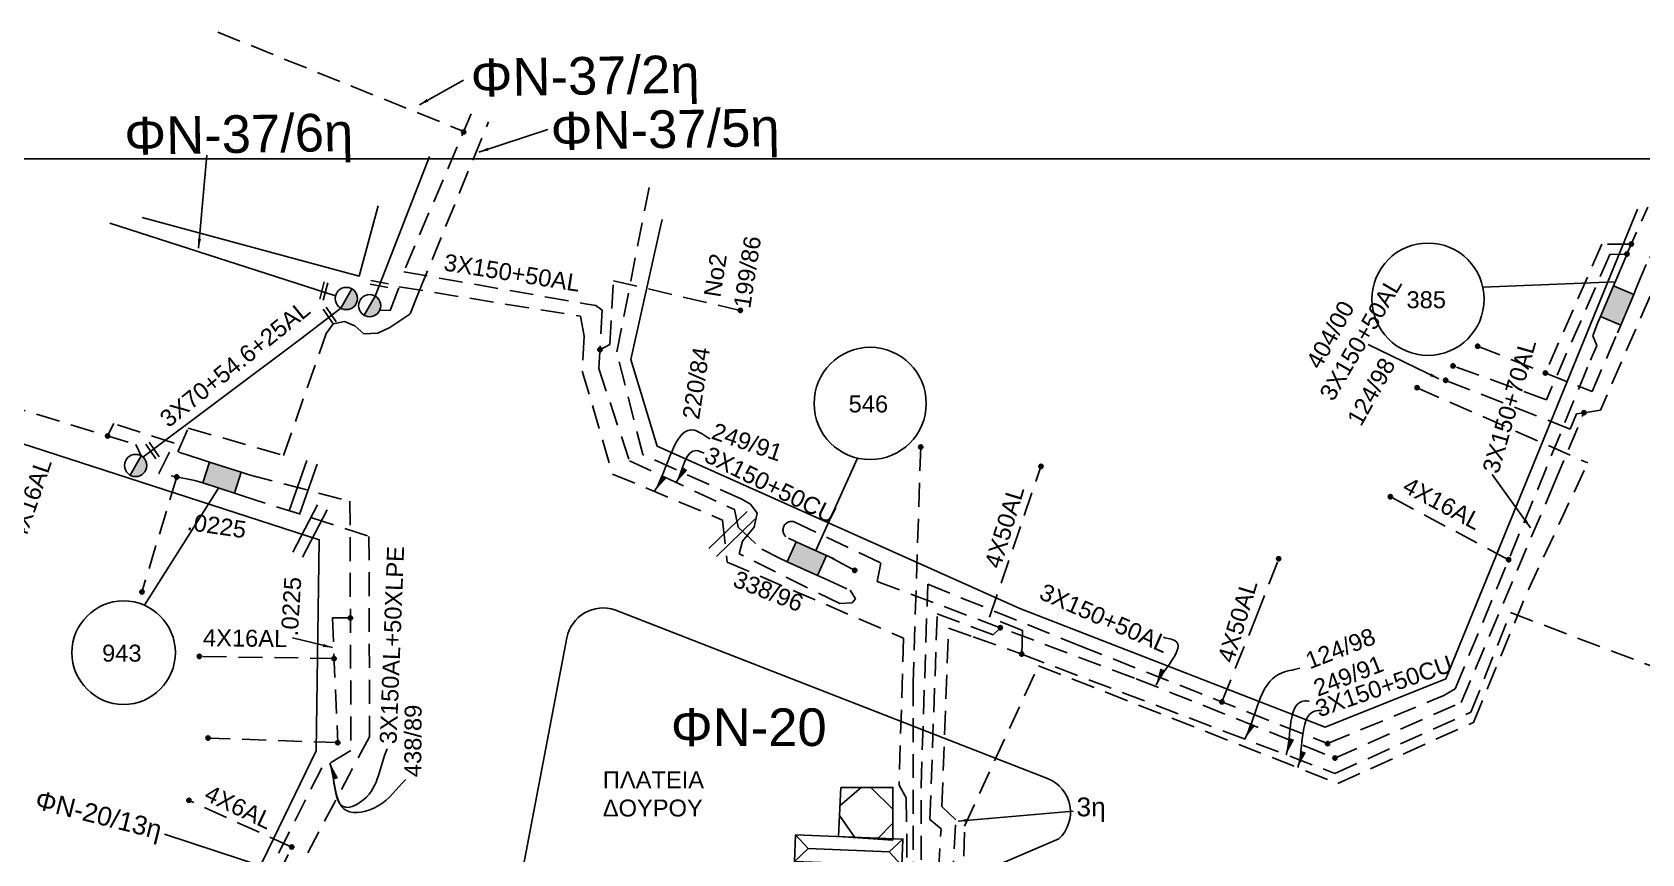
# Model space of a CAD drawing. Header units: millimetres. Extents: x 924 to 3152, y 704 to 1760.
# Drawn here: x 2549.9 to 2721, y 1651 to 1738.3 of the extents above; entities that cross this region are included whole.
import ezdxf

# ---------------------------------------------------------------- set-up
doc = ezdxf.new("R2010")
doc.units = ezdxf.units.MM
doc.linetypes.add('DASHED', pattern=[19.05, 12.7, -6.35])
for name, color, linetype in [('Link Box 4 Διευθύνσεων', 7, 'Continuous'), ('Άγνωστα', 7, 'Continuous'), ('Επιγραφές - Σχήματα', 7, 'Continuous'), ('Καλώδια ΧΤ   3x150+50AL', 7, 'DASHED'), ('Καλώδια ΧΤ   3x150+50CU', 7, 'DASHED'), ('Καλώδια ΧΤ   3x150AL+50XLPE', 7, 'DASHED'), ('Μηχανική τομή', 7, 'Continuous'), ('Στύλος ΦΜ', 7, 'Continuous'), ('Στύλος ΦΜ @ 1', 7, 'Continuous'), ('Συνδέσεις', 7, 'Continuous'), ('Συνεστραμμένα ΧΤ   3x70+54.6+25 AL', 7, 'SYN_LINE'), ('Τομή', 7, 'Continuous'), ('Υποσταθμός πόλεως', 7, 'Continuous'), ('Υπόβαθρο ΔΕΗ', 7, 'Continuous'), ('Υπόγεια καλώδια Δικτύου ΧΤ και Παρ. ΧΤ - 3X150+70 AL', 7, 'DASHED'), ('Υπόγεια καλώδια Παροχών ΧΤ   .0225', 7, 'DASHED'), ('Υπόγεια καλώδια Παροχών ΧΤ   4x16AL', 7, 'DASHED'), ('Υπόγεια καλώδια Παροχών ΧΤ   4x50AL', 7, 'DASHED'), ('Υπόγεια καλώδια Παροχών ΧΤ   4x6', 7, 'DASHED')]:
    doc.layers.add(name, color=color, linetype=linetype)
doc.styles.get("Standard").update_dxf_attribs({"font": 'ARIAL.TTF'})
doc.linetypes.add('SYN_LINE', pattern='A,0.5,-0.0001,["/\\/\\/\\/",Standard,S=0.1,R=0,X=0,Y=-0.05],-0.25', length=0.7501)
doc.dimstyles.new('ISO-25', dxfattribs={"dimtxt": 2.5, "dimasz": 2.5, "dimexe": 1.25, "dimexo": 0.625, "dimtad": 1, "dimtxsty": 'Standard', "dimcen": 2.5, "dimadec": 0, "dimazin": 0, "dimtfac": 1, "dimtmove": 0, "dimatfit": 3, "dimfxl": 1, "dimarcsym": 0})

# ---------------------------------------------------------------- blocks, each defined once
blk = doc.blocks.new('ΥΠΑΡΧΩΝ ΤΣΙΜΕΝΤΕΝΙΟΣ ΣΤΥΛΟΣ')
at = {"layer": 'Στύλος ΦΜ'}
blk.add_hatch(color=256, dxfattribs=at).paths.add_polyline_path([(-1.29, -2.28, 0.574793), (2.62, 0, 0.268822), (1.3, 2.27)])
blk.add_line((-1.29, -2.28), (1.3, 2.27), dxfattribs=at)
blk.add_circle((0, 0), 2.62, dxfattribs=at)
at = {"layer": 'Στύλος ΦΜ', "flags": 4}
for tag, p in [('ΑΡΙΘΜΟΣ', (-4.68, 8.05)), ('ΤΥΠΟΣ', (-4.91, 3.03))]:
    blk.add_attdef(tag, p, '', height=4, dxfattribs=at)
blk = doc.blocks.new('ΤΟΜΗ')
at = {"layer": 'Τομή', "ltscale": 40}
for p, q in [((-5.68, 0), (5.68, 0)), ((5.68, -2.33), (-5.68, -2.33))]:
    blk.add_line(p, q, dxfattribs=at)
blk = doc.blocks.new('ΜΗΧΑΝΙΚΗ ΤΟΜΗ')
at = {"layer": 'Μηχανική τομή', "ltscale": 40}
for p, q in [((-1.89, 0.78), (1.89, 0.78)), ((1.89, 0), (-1.89, 0))]:
    blk.add_line(p, q, dxfattribs=at)
blk = doc.blocks.new('LINK BOX 4 ΑΝΑΧΩΡΗΣΕΩΝ')
at = {"layer": 'Link Box 4 Διευθύνσεων', "ltscale": 40}
blk.add_hatch(color=256, dxfattribs=at).paths.add_polyline_path([(-3.54, 0), (-3.54, -4.67), (3.54, -4.67), (3.54, 0)])
for p, q in [((-3.54, 0), (-5.33, 0)), ((5.33, 0), (3.54, 0)), ((-3.54, -4.67), (-5.33, -4.67)), ((5.33, -4.67), (3.54, -4.67))]:
    blk.add_line(p, q, dxfattribs=at)
blk.add_lwpolyline([(-3.54, -4.67), (-3.54, 0), (3.54, 0), (3.54, -4.67)], close=True, dxfattribs=at)
blk = doc.blocks.new('ΥΠΟΣΤΑΘΜΟΣ ΠΟΛΕΩΣ 13 ΑΝΑΧΩΡΗΣΕΩΝ')
at = {"layer": 'Υποσταθμός πόλεως', "ltscale": 40}
for p, q in [((-11.12, -2.82), (-11.12, -4)), ((-9.53, -2.82), (-9.53, -4)), ((-7.77, -2.82), (-7.77, -4)), ((-5.99, -2.82), (-5.99, -4)), ((-4.14, -2.82), (-4.14, -4)), ((-2.3, -2.82), (-2.3, -4)), ((-0.43, -2.82), (-0.43, -4)), ((1.54, -2.82), (1.54, -4)), ((3.43, -2.82), (3.43, -4)), ((5.39, -2.82), (5.39, -4)), ((7.32, -2.82), (7.32, -4)), ((9.32, -2.82), (9.32, -4)), ((11.11, -2.82), (11.11, -4))]:
    blk.add_line(p, q, dxfattribs=at)
blk.add_lwpolyline([(-11.43, 2.82), (11.43, 2.82), (11.43, -2.82), (-11.43, -2.82)], close=True, dxfattribs=at)
for points in [[(-8.62, 0), (-11.43, 2.82)], [(-11.43, -2.82), (-8.62, 0)], [(-8.62, 0), (8.62, 0)], [(8.62, 0), (11.43, 2.82)], [(11.43, -2.82), (8.62, 0)]]:
    blk.add_lwpolyline(points, dxfattribs=at)
at = {"layer": 'Υποσταθμός πόλεως', "linetype": 'SYN_LINE', "ltscale": 40, "flags": 1}
for tag, p in [('ΜΕΤΑΣΧΗΜΑΤΙΣΜΟΣ', (12.22, 1.68)), ('ΙΣΧΥΣ', (12.2, -1.11)), ('ΑΡΙΘΜΟΣ', (12.32, -3.83))]:
    blk.add_attdef(tag, p, '', height=1.8, dxfattribs=at)
blk = doc.blocks.new('_ΣΥΝΔΕΣΗ')
at = {"layer": 'Συνδέσεις', "linetype": 'SYN_LINE', "ltscale": 40}
blk.add_hatch(color=256, dxfattribs=at).paths.add_polyline_path([(0.5, -0.01, 1), (-0.5, -0.01, 1)])
at = {"layer": 'Συνδέσεις'}
blk.add_circle((0, -0.01), 0.5, dxfattribs=at)

msp = doc.modelspace()

# ---------------------------------------------------------------- linework, layer by layer
at = {"layer": 'Άγνωστα', "color": 2, "linetype": 'DASHED', "ltscale": 0.2}
for points in [[(2567.9, 1692.904), (2565.386, 1693.711), (2566.496, 1696.236), (2576.634, 1693.336), (2581.16, 1706.276), (2581.902, 1707.295), (2583.103, 1707.547), (2584.204, 1707.111), (2585.16, 1706.259), (2586.656, 1706.322), (2587.923, 1706.924), (2590.096, 1708.371), (2590.961, 1710.597), (2598.415, 1728.757)], [(2538.908, 1699.217), (2539.459, 1701.064), (2560.919, 1694.486), (2561.487, 1693.287)], [(2567.187, 1690.682), (2563.368, 1691.415), (2565.011, 1694.647), (2558.596, 1696.713), (2557.933, 1695.401)], [(2639.304, 1649.293), (2639.463, 1645.406), (2646.017, 1645.246), (2646.51, 1653.681), (2645.32, 1654.658), (2646.109, 1676.511), (2652.065, 1674.279)], [(2652.065, 1674.279), (2652.813, 1675.034)]]:
    msp.add_lwpolyline(points, dxfattribs=at)
at = {"layer": 'Άγνωστα', "color": 173, "ltscale": 0.2}
for points in [[(2586.362, 1710.263), (2592.126, 1725.071)], [(2582.153, 1710.278), (2558.157, 1718.008)]]:
    msp.add_lwpolyline(points, dxfattribs=at)
at = {"layer": 'Άγνωστα', "color": 5, "linetype": 'DASHED', "ltscale": 0.2}
msp.add_lwpolyline([(2634.186, 1680.221), (2636.858, 1679.014), (2637.422, 1678.094), (2637.06, 1677.68), (2635.748, 1677.594), (2625.071, 1682.864), (2625.419, 1684.234), (2626.638, 1685.714), (2626.965, 1687.193), (2626.268, 1688.15), (2625.332, 1688.672), (2614.811, 1693.419), (2612.039, 1704.354), (2615.555, 1722.067)], dxfattribs=at)
at = {"layer": 'Άγνωστα', "color": 85, "linetype": 'DASHED', "ltscale": 0.2}
for points in [[(2719.407, 1714.723), (2721.63, 1719.69)], [(2718.329, 1712.172), (2719.407, 1714.723), (2717.589, 1714.659), (2710.844, 1699.255), (2700.936, 1702.847)], [(2719.882, 1715.783), (2716.735, 1715.776), (2710.744, 1702.091)], [(2703.541, 1704.937), (2715.709, 1700.13), (2718.403, 1706.356)]]:
    msp.add_lwpolyline(points, dxfattribs=at)
at = {"layer": 'Άγνωστα', "color": 27, "linetype": 'DASHED', "ltscale": 0.2}
msp.add_lwpolyline([(2610.255, 1704.562), (2611.312, 1705.13), (2611.699, 1711.882), (2625.172, 1708.732)], dxfattribs=at)
at = {"layer": 'Άγνωστα', "color": 156, "linetype": 'DASHED', "ltscale": 0.2}
msp.add_lwpolyline([(2644.35, 1694.219), (2643.537, 1669.231), (2643.559, 1647.217)], dxfattribs=at)
at = {"layer": 'Άγνωστα', "color": 62, "linetype": 'DASHED', "ltscale": 0.2}
for points in [[(2572.26, 1689.054), (2585.71, 1684.739), (2585.765, 1663.444), (2573.32, 1640.089), (2574.882, 1639.256), (2571.162, 1631.557), (2569.402, 1632.407), (2565.858, 1625.566), (2564.647, 1626.193)], [(2551.601, 1605.812), (2557.09, 1610.924), (2558.338, 1614.333), (2566.059, 1628.994), (2572.687, 1641.813), (2577.496, 1651.736)]]:
    msp.add_lwpolyline(points, dxfattribs=at)
at = {"layer": 'Άγνωστα', "color": 2, "ltscale": 0.2}
msp.add_lwpolyline([(2634.737, 1682.532), (2637.343, 1681.122)], dxfattribs=at)
at = {"layer": 'Επιγραφές - Σχήματα'}
msp.add_lwpolyline([(945.928, 1724.828), (2912.268, 1724.828), (2912.268, 721.757), (945.928, 721.757)], close=True, dxfattribs=at)
at = {"layer": 'Επιγραφές - Σχήματα', "ltscale": 0.2}
for points in [[(2704.096, 1711.197), (2718.154, 1711.76)], [(2561.843, 1677.422), (2569.724, 1689.868)], [(2638.027, 1658.075), (2638.027, 1658.075), (2635.773, 1656.156)], [(2639.039, 1658.075), (2641.391, 1655.758)], [(2635.72, 1655.104), (2637.332, 1652.752)], [(2639.709, 1652.586), (2641.389, 1654.288)]]:
    msp.add_lwpolyline(points, dxfattribs=at)
at = {"layer": 'Επιγραφές - Σχήματα'}
msp.add_lwpolyline([(2637.646, 1693.043), (2633.213, 1683.22)], dxfattribs=at)
at = {"layer": 'Επιγραφές - Σχήματα', "ltscale": 0.2}
msp.add_lwpolyline([(2635.87, 1658.075), (2641.395, 1658.075), (2641.386, 1652.468), (2635.607, 1652.873)], close=True, dxfattribs=at)
at = {"layer": 'Επιγραφές - Σχήματα'}
for centre, radius in [((2698.269, 1709.927), 5.964), ((2638.976, 1698.857), 5.964), ((2559.63, 1672.387), 5.5)]:
    msp.add_circle(centre, radius, dxfattribs=at)
at = {"layer": 'Καλώδια ΧΤ   3x150+50AL', "color": 2, "ltscale": 0.2}
for points in [[(2720.478, 1711.263), (2721.812, 1714.417), (2723.398, 1713.746), (2716.592, 1698.125), (2714.84, 1697.874)], [(2714.84, 1697.874), (2714.037, 1697.759), (2713.363, 1696.135), (2700.138, 1701.319)], [(2630.909, 1686.287), (2640.104, 1681.902), (2639.719, 1679.948), (2667.253, 1669.613), (2688.376, 1661.189)]]:
    msp.add_lwpolyline(points, dxfattribs=at)
at = {"layer": 'Καλώδια ΧΤ   3x150+50AL', "color": 173, "ltscale": 0.2}
msp.add_lwpolyline([(2586.856, 1708.769), (2587.974, 1708.742), (2588.915, 1711.249), (2608.176, 1708.123), (2608.579, 1705.996), (2608.377, 1702.289), (2611.604, 1691.359), (2623.289, 1686.469), (2623.792, 1682.01), (2642.519, 1673.938), (2642.054, 1658.322), (2642.807, 1656.96), (2642.931, 1647.587), (2642.134, 1647.58), (2642.165, 1649.181)], dxfattribs=at)
at = {"layer": 'Καλώδια ΧΤ   3x150+50AL', "color": 85, "ltscale": 0.2}
msp.add_lwpolyline([(2640.27, 1649.256), (2640.403, 1646.556), (2644.414, 1646.568), (2644.393, 1658.238), (2645.099, 1679.652), (2661.252, 1673.116), (2687.584, 1662.725)], dxfattribs=at)
at = {"layer": 'Καλώδια ΧΤ   3x150+50AL', "color": 2, "ltscale": 0.2}
msp.add_arc((2630.633, 1685.401), 0.928, 72.661, 248.24942, dxfattribs=at)
at = {"layer": 'Καλώδια ΧΤ   3x150+50CU', "color": 27, "ltscale": 0.2}
for points in [[(2569.638, 1738.287), (2595.859, 1727.723)], [(2596.579, 1729.605), (2589.406, 1712.834), (2608.685, 1709.441), (2609.816, 1709.253), (2610.51, 1708.78), (2610.134, 1702.562), (2613.386, 1692.771), (2624.542, 1687.574), (2624.93, 1685.708), (2627.45, 1683.389), (2629.329, 1682.413)]]:
    msp.add_lwpolyline(points, dxfattribs=at)
at = {"layer": 'Καλώδια ΧΤ   3x150+50CU', "color": 5, "linetype": 'DASHED', "ltscale": 0.2}
msp.add_lwpolyline([(2697.109, 1700.525), (2715.24, 1692.54)], dxfattribs=at)
at = {"layer": 'Καλώδια ΧΤ   3x150+50CU', "color": 151, "ltscale": 0.2}
msp.add_lwpolyline([(2637.382, 1649.369), (2637.415, 1643.557), (2648.761, 1643.167), (2649.014, 1653.959), (2656.87, 1670.997), (2688.693, 1658.489), (2703.09, 1664.97), (2708.933, 1679.085), (2715.24, 1692.54)], dxfattribs=at)
at = {"layer": 'Καλώδια ΧΤ   3x150+50CU', "color": 1, "ltscale": 0.2}
for points in [[(2646.61, 1656.052), (2647.292, 1674.97), (2649.94, 1674.064), (2655.08, 1672.224), (2688.382, 1659.559), (2702.822, 1666.054), (2707.039, 1676.635), (2722.552, 1670.767), (2724.68, 1664.898), (2726.155, 1664.729), (2729.569, 1666.541), (2730.328, 1666.204), (2731.719, 1663.971)], [(2638.327, 1649.332), (2638.415, 1644.145), (2647.506, 1643.934), (2648.085, 1654.633), (2646.61, 1656.052)]]:
    msp.add_lwpolyline(points, dxfattribs=at)
at = {"layer": 'Καλώδια ΧΤ   3x150AL+50XLPE', "color": 5, "ltscale": 0.2}
msp.add_lwpolyline([(2572.973, 1691.277), (2583.684, 1688.466), (2583.794, 1661.996), (2580.687, 1660.145), (2573.622, 1646.192), (2563.903, 1626.997), (2559.985, 1619.625), (2556.802, 1613.616), (2550.011, 1607.52)], dxfattribs=at)
at = {"layer": 'Συνεστραμμένα ΧΤ   3x70+54.6+25 AL', "color": 173, "ltscale": 20}
msp.add_lwpolyline([(2582.702, 1708.987), (2578.454, 1705.731), (2561.671, 1693.157)], dxfattribs=at)
at = {"layer": 'Υπόβαθρο ΔΕΗ', "ltscale": 0.2}
for points in [[(2402.778, 1717.766), (2395.985, 1703.716), (2379.109, 1670.928), (2361.865, 1638.772), (2349.733, 1613.656), (2378.815, 1594.064), (2449.173, 1544.943), (2472.136, 1528.911), (2496.185, 1554.347), (2543.811, 1602.328), (2556.419, 1614.71), (2574.384, 1650.191), (2580.081, 1661.947), (2580.417, 1684.372), (2514.561, 1705.672), (2467.655, 1719.923)], [(2561.616, 1718.615), (2584.678, 1712.383), (2586.699, 1719.861)], [(2616.877, 1718.384), (2616.693, 1717.646), (2613.556, 1703.536), (2616.324, 1694.313), (2654.894, 1677.067), (2687.327, 1664.475), (2700.178, 1669.615), (2720.546, 1719.485)]]:
    msp.add_lwpolyline(points, dxfattribs=at)
msp.add_lwpolyline([(2598.903, 1632.869), (2606.749, 1673.963, -0.4559269), (2611.845, 1676.926), (2657.829, 1659.011, -0.5556242), (2659.026, 1652.617), (2603.674, 1628.9, -0.8343082), (2598.903, 1632.869, -1)], format="xyb", dxfattribs=at)
at = {"layer": 'Υπόγεια καλώδια Δικτύου ΧΤ και Παρ. ΧΤ - 3X150+70 AL', "color": 85, "ltscale": 0.2}
msp.add_lwpolyline([(2687.584, 1662.725), (2699.956, 1667.846), (2701.168, 1668.556), (2709.932, 1689.766), (2715.521, 1703.451), (2716.203, 1705.019), (2715.771, 1706.034), (2716.253, 1707.265)], dxfattribs=at)
at = {"layer": 'Υπόγεια καλώδια Δικτύου ΧΤ και Παρ. ΧΤ - 3X150+70 AL', "color": 2, "ltscale": 0.2}
msp.add_lwpolyline([(2688.376, 1661.189), (2701.793, 1667.104), (2711.717, 1690.441), (2714.84, 1697.874)], dxfattribs=at)
at = {"layer": 'Υπόγεια καλώδια Παροχών ΧΤ   .0225', "color": 2, "ltscale": 0.2}
msp.add_lwpolyline([(2565.277, 1691.048), (2561.572, 1678.822)], dxfattribs=at)
at = {"layer": 'Υπόγεια καλώδια Παροχών ΧΤ   .0225', "color": 5, "ltscale": 0.2}
msp.add_lwpolyline([(2583.735, 1676.079), (2581.814, 1676.08), (2582.392, 1662.826), (2568.601, 1663.308)], dxfattribs=at)
at = {"layer": 'Υπόγεια καλώδια Παροχών ΧΤ   4x16AL', "color": 85, "ltscale": 0.2}
msp.add_lwpolyline([(2706.828, 1682.255), (2694.262, 1688.942)], dxfattribs=at)
at = {"layer": 'Υπόγεια καλώδια Παροχών ΧΤ   4x16AL', "color": 5, "ltscale": 0.2}
msp.add_lwpolyline([(2582.002, 1671.759), (2567.685, 1671.983)], dxfattribs=at)
at = {"layer": 'Υπόγεια καλώδια Παροχών ΧΤ   4x50AL', "color": 1, "ltscale": 0.2}
msp.add_lwpolyline([(2655.08, 1672.224), (2655.164, 1674.737), (2651.672, 1676.15), (2657.126, 1692.163)], dxfattribs=at)
at = {"layer": 'Υπόγεια καλώδια Παροχών ΧΤ   4x50AL', "color": 85, "ltscale": 0.2}
msp.add_lwpolyline([(2676.354, 1667.156), (2679.965, 1676.094), (2682.395, 1682.352)], dxfattribs=at)
at = {"layer": 'Υπόγεια καλώδια Παροχών ΧΤ   4x6', "color": 62, "ltscale": 0.2}
msp.add_lwpolyline([(2577.496, 1651.736), (2566.564, 1656.694)], dxfattribs=at)

# ---------------------------------------------------------------- block references
at = {"layer": 'Link Box 4 Διευθύνσεων', "xscale": 0.4999999999999996, "yscale": 0.4999999999999996, "zscale": 0.4999999999999996}
for p, rotation in [((2719.441, 1708.81), 247.0783331610683), ((2570.437, 1692.09), 342.2134782673284), ((2632.717, 1683.444), 335.7095641501978)]:
    msp.add_blockref('LINK BOX 4 ΑΝΑΧΩΡΗΣΕΩΝ', p, dxfattribs=dict(at, rotation=rotation))
at = {"layer": 'Μηχανική τομή'}
for p, xscale, yscale, zscale, rotation in [((2580.717, 1710.851), 0.499999999999999, 0.499999999999999, 0.499999999999999, 255.1994729030915), ((2586.773, 1711.349), 0.4999999999999988, 0.4999999999999988, 0.4999999999999988, 349.5197375132846), ((2581.37, 1708.079), 0.4999999999999991, 0.4999999999999991, 0.4999999999999991, 304.1946503829855), ((2562.537, 1693.748), 0.4999999999999991, 0.4999999999999991, 0.4999999999999991, 304.1946503829855)]:
    msp.add_blockref('ΜΗΧΑΝΙΚΗ ΤΟΜΗ', p, dxfattribs=dict(at, xscale=xscale, yscale=yscale, zscale=zscale, rotation=rotation))
at = {"layer": 'Στύλος ΦΜ @ 1', "ltscale": 40, "xscale": 0.4499999999998181, "yscale": 0.4499999999998181, "zscale": 0.4499999999998181}
for p in [(2583.298, 1710.003), (2585.776, 1709.241), (2560.901, 1692.266)]:
    msp.add_blockref('ΥΠΑΡΧΩΝ ΤΣΙΜΕΝΤΕΝΙΟΣ ΣΤΥΛΟΣ', p, dxfattribs=at)
at = {"layer": 'Συνδέσεις', "xscale": 0.4499999999998181, "yscale": 0.4499999999998181, "zscale": 0.4499999999998181}
for p in [(2595.772, 1727.695), (2719.883, 1715.788), (2719.409, 1714.728), (2625.173, 1708.737), (2610.256, 1704.567), (2703.542, 1704.942), (2700.938, 1702.853), (2710.745, 1702.096), (2697.11, 1700.531), (2700.14, 1701.324), (2714.841, 1697.879), (2557.934, 1695.407), (2644.351, 1694.224), (2657.128, 1692.168), (2565.279, 1691.053), (2694.264, 1688.947), (2682.396, 1682.358), (2706.83, 1682.26), (2637.345, 1681.127), (2561.574, 1678.827), (2583.737, 1676.084), (2652.813, 1675.034), (2567.686, 1671.988), (2582.004, 1671.764), (2655.082, 1672.229), (2676.355, 1667.162), (2568.602, 1663.313), (2582.394, 1662.831), (2687.586, 1662.73), (2688.378, 1661.194), (2566.566, 1656.699), (2577.497, 1651.741)]:
    msp.add_blockref('_ΣΥΝΔΕΣΗ', p, dxfattribs=at)
at = {"layer": 'Τομή', "xscale": 0.4999999999999997, "yscale": 0.4999999999999997, "zscale": 0.4999999999999997}
for p, rotation in [((2578.149, 1690.124), 70.65537219537356), ((2578.926, 1685.574), 62.27823849338014), ((2623.88, 1685.415), 44.05574499544286)]:
    msp.add_blockref('ΤΟΜΗ', p, dxfattribs=dict(at, rotation=rotation))
at = {"layer": 'Υποσταθμός πόλεως', "xscale": 0.5, "yscale": 0.5, "zscale": 0.5, "rotation": 357.7592080466928}
msp.add_blockref('ΥΠΟΣΤΑΘΜΟΣ ΠΟΛΕΩΣ 13 ΑΝΑΧΩΡΗΣΕΩΝ', (2636.691, 1651.398), dxfattribs=at)

# ---------------------------------------------------------------- texts
at = {"layer": 'Επιγραφές - Σχήματα', "linetype": 'Continuous', "width": 47.13111, "attachment_point": 1}
for s, insert, char_height, rotation in [('ΦΝ-37/2η', (2596.469, 1735.443), 4, 1.02002), ('ΦΝ-37/6η', (2559.662, 1729.255), 4, 1.02002), ('ΦΝ-37/5η', (2604.977, 1729.775), 4, 1.02002), ('ΦΝ-20/13η', (2550.567, 1657.803), 2, 345.95272), ('3η', (2660.912, 1657.007), 2, 359.60407)]:
    msp.add_mtext(s, dxfattribs=dict(at, insert=insert, char_height=char_height, rotation=rotation))
at = {"layer": 'Επιγραφές - Σχήματα', "char_height": 1.8, "attachment_point": 1}
for s, insert, rotation in [('199/86', (2624.443, 1709.15), 81.20437), ('No2', (2621.275, 1710.323), 81.20437), ('404/00', (2685.22, 1703.239), 60.95564), ('220/84', (2619.009, 1697.35), 81.20437), ('124/98', (2689.572, 1697.186), 60.95564), ('249/91', (2622.563, 1696.858), 341.13195), ('338/96', (2624.907, 1681.161), 338.6033), ('124/98', (2685.044, 1672.276), 21.36482), ('249/91', (2685.894, 1669.372), 21.36482), ('438/89', (2589.454, 1659.175), 89.60191)]:
    msp.add_mtext_dynamic_manual_height_columns(s, width=10.09091, gutter_width=12.5, heights=[0], dxfattribs=dict(at, insert=insert, rotation=rotation))
at = {"layer": 'Επιγραφές - Σχήματα', "attachment_point": 1}
for s, insert, char_height in [('385', (2695.982, 1710.773), 1.8), ('546', (2636.689, 1699.703), 1.8), ('943', (2557.343, 1673.233), 1.8), ('ΦΝ-20', (2617.786, 1666.463), 4)]:
    msp.add_mtext_dynamic_manual_height_columns(s, width=10.09091, gutter_width=12.5, heights=[0], dxfattribs=dict(at, insert=insert, char_height=char_height))
at = {"layer": 'Επιγραφές - Σχήματα', "linetype": 'DASHED', "insert": (2610.559, 1659.782), "char_height": 1.8, "width": 22.41044, "attachment_point": 1}
msp.add_mtext('ΠΛΑΤΕΙΑ \\PΔΟΥΡΟΥ', dxfattribs=at)
at = {"layer": 'Καλώδια ΧΤ   3x150+50AL', "color": 7, "char_height": 1.8, "width": 168.37176, "attachment_point": 1}
for insert, rotation in [((2593.847, 1714.775), 350.99388), ((2686.634, 1699.887), 59.59032), ((2657.529, 1679.815), 336.33079)]:
    msp.add_mtext('3X150+50AL', dxfattribs=dict(at, insert=insert, rotation=rotation))
at = {"layer": 'Καλώδια ΧΤ   3x150+50CU', "color": 7, "char_height": 1.8, "width": 168.37176, "attachment_point": 1}
for insert, rotation in [((2621.99, 1694.379), 333.66709), ((2686.11, 1667.209), 19.01623)]:
    msp.add_mtext('3X150+50CU', dxfattribs=dict(at, insert=insert, rotation=rotation))
at = {"layer": 'Καλώδια ΧΤ   3x150AL+50XLPE', "color": 7, "insert": (2588.155, 1673.196), "char_height": 1.8, "width": 27.84843, "attachment_point": 5, "rotation": 87.78094}
msp.add_mtext('3X150AL+50XLPE', dxfattribs=at)
at = {"layer": 'Συνεστραμμένα ΧΤ   3x70+54.6+25 AL', "color": 7, "insert": (2563.275, 1697.615), "char_height": 1.8, "width": 168.37176, "attachment_point": 1, "rotation": 38.91807}
msp.add_mtext('3X70+54.6+25AL', dxfattribs=at)
at = {"layer": 'Υπόγεια καλώδια Δικτύου ΧΤ και Παρ. ΧΤ - 3X150+70 AL', "color": 7, "insert": (2704.011, 1691.796), "char_height": 1.8, "width": 168.37176, "attachment_point": 1, "rotation": 73.92684}
msp.add_mtext('3X150+70AL', dxfattribs=at)
at = {"layer": 'Υπόγεια καλώδια Παροχών ΧΤ   .0225', "color": 7, "char_height": 1.8, "width": 168.37176, "attachment_point": 1}
for insert, rotation in [((2566.546, 1687.217), 351.66995), ((2576.337, 1674.204), 86.45226)]:
    msp.add_mtext('.0225', dxfattribs=dict(at, insert=insert, rotation=rotation))
at = {"layer": 'Υπόγεια καλώδια Παροχών ΧΤ   4x16AL', "color": 7, "char_height": 1.8, "width": 168.37176, "attachment_point": 1}
for insert, rotation in [((2547.42, 1684.748), 71.0406), ((2696.267, 1691.135), 331.97778), ((2568.078, 1674.881), 359.29742)]:
    msp.add_mtext('4X16AL', dxfattribs=dict(at, insert=insert, rotation=rotation))
at = {"layer": 'Υπόγεια καλώδια Παροχών ΧΤ   4x50AL', "color": 7, "char_height": 1.8, "width": 168.37176, "attachment_point": 1, "rotation": 73.19412}
for insert in [(2651.084, 1681.728), (2675.862, 1671.715)]:
    msp.add_mtext('4X50AL', dxfattribs=dict(at, insert=insert))
at = {"layer": 'Υπόγεια καλώδια Παροχών ΧΤ   4x6', "color": 7, "insert": (2568.839, 1658.417), "char_height": 1.8, "width": 168.37176, "attachment_point": 1, "rotation": 334.66654}
msp.add_mtext('4X6AL', dxfattribs=at)

# ---------------------------------------------------------------- leaders
at = {"layer": 'Επιγραφές - Σχήματα', "ltscale": 40}
for points in [[(2591.06, 1730.567), (2595.758, 1733.209)], [(2597.398, 1725.552), (2604.705, 1727.947)], [(2567.605, 1715.337), (2568.486, 1725.215)], [(2699.423, 1701.471), (2691.918, 1705.104)], [(2709.167, 1685.631), (2705.086, 1691.314)], [(2581.816, 1672.92), (2577.564, 1673.966)], [(2648.334, 1654.498), (2660.539, 1655.533)], [(2574.953, 1649.507), (2563.992, 1653.094)]]:
    msp.add_leader(points, dimstyle='ISO-25', override={"dimasz": 1, "dimtad": 0}, dxfattribs=at)
at = {"layer": 'Επιγραφές - Σχήματα', "path_type": 1}
for points in [[(2616.028, 1689.508), (2620.315, 1696.013), (2621.961, 1695.097)], [(2618.335, 1690.415), (2620.522, 1693.852), (2621.351, 1693.567)]]:
    msp.add_leader(points, dimstyle='ISO-25', override={"dimasz": 1.8, "dimgap": 0.625, "dimtad": 0}, dxfattribs=at)
at = {"layer": 'Επιγραφές - Σχήματα', "ltscale": 0.2, "path_type": 1}
for points, override in [([(2669.366, 1668.941), (2671.411, 1673.637), (2670.137, 1674.021)], {"dimasz": 1.8, "dimgap": 0.625, "dimtad": 0}), ([(2678.784, 1663.209), (2682.515, 1670.143), (2684.627, 1670.734)], {"dimasz": 1.8, "dimgap": 0.625, "dimtad": 0}), ([(2683.175, 1661.539), (2685.176, 1667.251), (2685.632, 1667.245)], {"dimasz": 1.8, "dimgap": 0.625, "dimtad": 0}), ([(2684.415, 1660.17), (2686.555, 1666.235), (2687.011, 1666.23)], {"dimasz": 1.8, "dimgap": 0.625, "dimtad": 0}), ([(2581.557, 1660.663), (2583.2, 1655.956), (2585.162, 1656.779), (2587.636, 1662.156)], {"dimasz": 1.8, "dimtad": 0}), ([(2581.557, 1660.663), (2583.31, 1655.605), (2586.63, 1656.079), (2589.618, 1658.909)], {"dimasz": 1.8, "dimtad": 0})]:
    msp.add_leader(points, dimstyle='ISO-25', override=override, dxfattribs=at)

doc.saveas('drawing.dxf')
